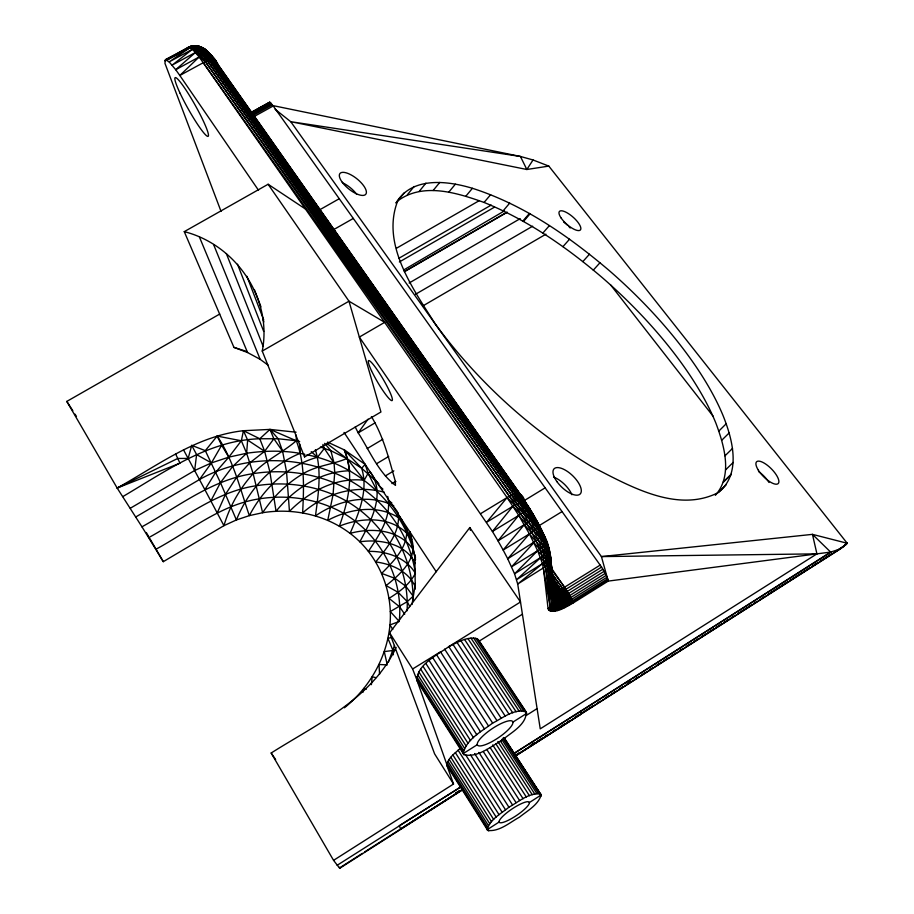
<?xml version="1.0" encoding="UTF-8"?>
<svg xmlns="http://www.w3.org/2000/svg" width="914" height="914" viewBox="0 0 914 914"><rect width="100%" height="100%" fill="white"/><g stroke="black" fill="none" stroke-linecap="round" stroke-linejoin="round"><path stroke-width="1.37" d="M221.039 211.385L164.943 63.294L165.434 59.73L188.535 47.22C200.189 41.416 210.334 53.458 216.172 62.083L520.614 494.703L529.812 508.71L541.728 530.223L541.716 534.553L537.992 539.591L507.716 558.785L514.571 573.821L517.712 584.035L540.243 728.846L816.922 553.861L812.455 534.359L601.423 556.592L290.743 121.688L275.125 109.314M415.287 589.107L414.842 556.98L409.655 531.56L410.706 535.124M413.094 600.372C413.665 549.942 380.841 502.003 334.364 482.912C308.829 472.264 280.438 469.362 253.155 473.646C211.454 479.679 177.807 507.076 141.944 526.807L117.163 488.042L66.802 401.417L219.748 314.039M407.073 610.849C409.94 561.504 378.613 513.268 333.073 494.543C308.966 484.443 282.163 481.678 256.4 485.722C215.921 491.606 183.508 518.649 148.639 537.649L141.944 526.807M344.429 707.79C369.679 687.545 386.93 657.303 389.947 624.936L399.235 621.451C404.159 573.661 375.334 525.299 330.857 507.076C308.452 497.65 283.523 495.045 259.565 498.804C220.514 504.539 189.518 531.183 155.791 549.325L148.639 537.649M553.039 587.668L555.392 591.141C555.324 597.55 554.078 605.045 548.069 608.61L548.629 610.026C556.729 613.945 565.732 606.656 572.861 603.183L608.21 581.098L830.632 552.079L840.126 549.051L847.198 543.247L548.811 166.097L533.045 159.973L520.42 156.454L272.338 105.476M327.543 442.09L344.327 449.894L361.67 468.242C368.616 490.43 358.779 513.2 350.085 533.388C378.042 554.444 393.226 590.216 389.947 624.936L392.792 629.438M602.897 569.182L567.377 591.324C565.206 600.155 558.842 608.37 549.897 610.94C555.838 606.382 557.506 597.185 553.164 590.981L554.124 591.198L554.352 593.072L554.352 602.086L552.17 606.53L548.629 610.026C558.431 608.198 564.235 598.339 566.04 589.21L601.572 567.091L606.29 575.352L608.21 581.098L601.423 556.592L816.922 553.861M604.165 571.296L568.634 593.449C564.601 595.402 559.437 599.573 554.878 597.242L549.965 552.844C544.87 531.388 532.051 512.263 519.895 494.051L214.87 61.261C210.334 55.148 205.433 47.562 197.458 46.008C207.181 47.951 212.379 57.171 217.818 64.483C212.539 56.268 205.661 46.797 195.162 45.7L198.978 46.283L206.141 51.447L217.166 63.169C214.413 55.788 205.684 52.829 199.172 56.965L175.705 69.704L169.147 61.901L165.434 59.73L187.758 48.362L188.535 47.22L194.442 46.088L196.716 45.986L203.331 48.568L209.5 55.548L518.809 493.686C531.183 512.971 545.178 532.702 550.342 555.301L554.878 597.242L554.352 602.086C559.814 604.828 565.972 599.847 570.804 597.505L606.29 575.352M540.745 794.14C529.217 792.187 518.569 801.955 508.915 807.222C501.192 813.643 489.767 819.332 487.231 829.672L487.756 830.438C499.375 831.934 509.795 822.394 519.46 817.162C527.252 810.809 538.163 805.143 541.157 794.974L504.368 738.158M175.705 454.132L179.978 463.192L117.163 488.042C157.494 465.649 196.122 435.921 243.455 430.711L247.637 440.08L246.631 453.253L253.155 473.646L262.626 512.72C293.006 507.807 325.407 514.696 350.085 533.388C371.815 527.389 399.738 529.366 413.277 549.817L415.459 559.048M268.19 365.212L260.182 359.351L247.557 352.53L233.938 347.377L184.262 231.642L268.11 184.262L348.988 301.197L380.944 411.986L304.568 456.92L304.773 454.269M378.819 483.597L361.67 468.242L346.829 458.577C332.468 464.598 316.552 465.557 303.014 473.738C286.688 483.403 273.058 496.919 262.626 512.72L249.351 515.622L236.395 519.952L223.93 525.664L204.907 489.721L215.75 472.161L228.82 457.137L241.353 440.765L243.455 430.711L269.984 429.409L278.164 438.754L282.609 451.299L286.562 471.875L289.441 511.337C308.818 491.709 335.895 477.005 364.195 480.261L368.091 473.303L370.25 472.012C386.199 493.766 370.81 521.414 359.819 541.808C380.007 538.86 405.679 543.384 415.379 563.527M304.568 456.92L262.238 351.067C272.692 298.295 235.618 244.655 184.262 231.642M844.787 544.778L847.198 543.247L812.455 534.359L830.632 552.079L581.087 711.069L580.31 714.679L514.536 756.689M371.392 684.666L372.169 676.828L375.997 677.64M130.302 508.253L194.659 470.527L196.601 454.589L191.746 445.381L188.135 458.428L204.907 489.721M552.205 583.875L556.923 590.832L554.832 599.687C559.791 602.189 565.4 597.665 569.788 595.528L605.308 573.375M412.054 604.462L415.379 583.406M396.173 647.386C371.701 699.13 316.918 724.048 271.172 753.01L333.564 860.348L453.527 784.018L434.607 753.867L389.604 632.831L469.819 527.549L520.5 601.983L448.797 646.632C438.023 654.538 414.967 665.712 417.344 681.364L446.866 764.515L488.727 830.895M269.184 103.133L269.961 102.368L273.217 105.978L601.572 567.091M546.149 541.579L549.223 549.051L550.342 555.301L554.501 598.784L549.702 560.236C543.75 535.878 529.206 514.593 515.679 493.857L211.522 60.507C205.376 54.931 198.772 48.431 190.112 47.517L169.147 61.901L192.454 49.276L196.761 47.814L201.217 47.928L207.592 55.137L517.393 493.617L529.594 508.824L538.186 523.311C538.769 528.338 532.816 531.297 529.389 533.913L503.146 550.034L507.716 558.785L529.389 533.913L518.729 515.37L507.076 497.559L199.172 56.965L192.454 49.276L188.535 47.22L166.896 60.084L192.214 46.614C200.852 48.179 207.307 54.806 213.305 60.724L517.393 493.617C530.474 513.668 544.538 534.244 550.251 557.791L554.581 596.419M397.681 201.011C380.898 244.369 413.117 288.915 435.258 323.99C477.337 381.355 531 430.231 592.021 466.791C629.072 485.563 676.657 513.737 718.267 492.6C741.642 473.978 732.742 439.897 723.305 416.19A217.509 83.711 42.3 0 0 608.998 270.361C568.417 235.915 523.539 204.69 472.424 188.295C447.197 180.664 411.574 176.368 395.956 203.102L404.491 192.557M715.342 495.331C733.017 475.463 724.254 445.678 716.016 423.468A216.858 84.648 42.3 0 0 602.337 277.696C566.737 247.271 527.664 220.137 484.077 202.451C457.183 192.888 423.011 181.977 397.681 200.966M552.353 580.984L558.671 590.25L556.683 598.019L553.05 603.32L553.45 604.394C559.505 607.399 566.292 601.903 571.638 599.31L607.102 577.168M460.096 748.497C455.103 753.307 447.312 758.129 447.003 765.704L487.756 830.438M552.662 577.877L560.59 589.439L558.111 597.95L555.198 602.726L551.725 605.354L552.17 606.53C558.877 609.821 566.36 603.766 572.267 600.886L607.696 578.756M463.924 754.667L463.261 753.57C466.06 739.243 481.872 731.36 492.646 723.088C502.677 718.187 514.742 707.847 526.293 712.109C526.327 725.202 510.458 732.868 501.58 740.603C490.338 746.784 477.405 758.026 463.924 754.667L416.567 680.107M362.881 692.378L363.886 688.413L366.183 689.339M412.237 541.122C416.864 560.213 399.304 574.917 386.108 585.6L398.15 592.329L407.278 601.629L409.746 606.656M394.517 645.433L388.347 662.319M551.85 568.782L568.634 593.449C566.063 601.526 559.756 608.301 551.827 611.329C557.426 606.393 558.351 597.299 554.124 591.198L562.613 588.41L600.19 565.092M217.224 512.96L225.541 494.223L236.623 477.268L249.888 462.77L264.637 451.288L273.857 438.754L269.984 429.409L259.782 438.754C208.358 440.285 165.354 471.578 122.773 496.622M568.634 593.449L569.788 595.528C566.886 602.497 561.139 608.004 554.352 611.18C560.248 605.091 559.117 594.923 553.793 588.833L555.392 591.141M210.848 500.918L220.468 482.649L232.613 466.54L246.631 453.253C265.734 450.511 285.351 450.202 304.293 454.189M262.238 351.067L348.988 301.197L384.691 322.322L359.339 337.083L492.429 531.457L529.594 508.824L534.176 516.056L533.011 518.227L526.498 523.299L497.993 540.814L503.146 550.034L524.27 524.705L543.213 545.692L550.342 555.301L554.227 594.077L553.45 591.838L554.512 594.854C558.762 597.048 563.607 593.152 567.377 591.324M135.798 516.958L199.492 479.542L211.431 462.918L221.645 445.232L217.155 436.081L205.307 450.659L220.468 482.649L236.395 519.952C248.162 490.658 270.693 465.169 300.318 453.287L299.792 444.135M199.492 479.542C281.363 433.282 400.355 474.903 415.39 573.307C409.701 584.389 399.327 591.929 389.01 598.373L399.601 606.77L404.719 614.242M569.788 595.528L570.804 597.505L568.542 601.126L561.756 607.799L557.414 610.506C563.915 602.075 558.237 590.73 552.113 583.897M533.045 159.973L526.841 169.49L290.743 121.688L520.42 156.454L526.841 169.49L548.811 166.097M189.861 47.471L190.626 46.317C200.92 45.186 208.369 54.68 214.87 61.261L529.594 508.824M368.079 419.149L358.197 432.859C369.633 450.671 378.362 472.435 395.476 485.391L395.214 480.89C388.953 458.874 383.457 436.332 371.404 416.59M194.659 470.527L211.431 462.918L228.82 457.137L246.631 453.253L241.353 440.765L217.155 436.081C233.367 459.902 240.016 488.693 249.351 515.622C263.518 488.43 287.556 465.5 317.546 457.217L324.321 448.42L322.928 444.421M570.804 597.505L571.638 599.31L568.851 602.897L560.899 609.318C566.383 599.413 558.02 588.536 552.262 581.018M407.358 194.773L414.099 186.467M419.229 191.357L425.913 183.154M433.133 190.512L439.771 182.412M448.774 192.157L455.366 184.171M465.854 196.19L472.424 188.295M484.077 202.451L490.635 194.659M503.18 210.803L509.715 203.102M522.865 221.062L529.412 213.453M523.505 221.451L530.051 213.853M542.87 233.07L549.44 225.552M562.955 246.643L569.536 239.194M582.858 261.587L589.473 254.195M593.266 270.19L599.904 262.832M361.67 468.242L365.2 464.403L344.327 449.894C354.758 474.777 348.051 501.946 339.345 526.213C363.121 516.296 396.585 515.942 412.1 539.888M571.638 599.31L572.267 600.886L564.715 607.673C568.234 596.431 557.986 586.411 552.57 577.911M718.678 431.237L726.024 423.936M721.763 440.24L729.166 432.916M725.008 455.8L732.514 448.431M725.59 469.876L733.199 462.438M723.465 481.758L731.166 474.263M723.385 482.158L731.097 474.663M718.324 492.383L726.139 484.808M608.073 580.082L572.69 602.189L568.748 605.605C569.125 592.501 557.129 582.778 551.382 572.29M155.791 549.325L163.286 561.676L223.93 525.664C229.654 506.356 239.617 488.567 253.155 473.646C265.528 460.039 282.575 452.716 296.296 440.754L299.643 441.519M533.753 515.782L534.176 516.056C538.997 529.777 559.482 551.188 542.482 563.641L517.712 584.035L545.521 566.566L549.702 560.236L550.251 557.791L529.389 533.913L537.649 550.719L542.482 563.641L550.548 608.427C557.94 612.026 566.177 605.365 572.69 602.189L572.267 600.886M188.718 47.688L190.626 46.317L194.556 48.351L205.41 61.695L511.612 495.194C525.756 516.936 540.974 539.214 547.303 564.681L553.05 603.32L548.708 562.556C542.55 537.558 527.618 515.702 513.737 494.383L209.569 60.587L201.983 50.727L196.716 45.986L192.865 45.803L190.855 46.911M487.231 829.672L499.147 822.006M529.343 802.572A18.006 3.953 -33.8 0 0 505.945 813.483A18.006 3.953 -33.8 0 0 507.419 820.703A18.006 3.953 -33.8 0 0 529.343 802.572L541.157 794.974L504.071 737.918M531.263 744.864L534.873 742.568M455.48 793.306L459.091 790.998L455.56 793.341M627.312 683.615L630.911 681.318M516.01 755.398L840.126 549.051M463.112 789.536L339.688 868.3L333.564 860.348M337.14 865.295L460.713 786.977L399.315 825.685L400.64 828.987L461.936 789.89L364.743 851.871M831.26 551.953L513.657 753.742M515.713 755.021L519.323 752.725M530.154 745.835L534.964 742.762M537.375 741.231L542.185 738.169M544.595 736.638L546.995 735.107M553.016 731.269L555.426 729.738M560.236 726.676L565.046 723.614M567.457 722.083L569.856 720.54M574.666 717.479L578.276 715.182M581.887 712.886L592.718 705.985M597.528 702.923L599.938 701.392M604.748 698.319L608.358 696.022M611.969 693.726L615.579 691.43M619.189 689.133L622.8 686.825M626.41 684.529L631.22 681.467M634.83 679.171L638.44 676.874M642.051 674.566L645.661 672.27M649.271 669.973L652.882 667.677M656.492 665.381L661.302 662.307M663.701 660.776L668.522 657.714M670.922 656.183L675.732 653.11M679.342 650.814L682.952 648.517M686.563 646.221L691.384 643.159M693.783 641.617L698.593 638.555M701.004 637.024L705.814 633.962M708.224 632.431L714.234 628.592M716.645 627.061L721.454 623.999M723.865 622.468L728.675 619.395M731.086 617.864L734.696 615.568M738.306 613.271L751.537 604.84M753.947 603.309L756.346 601.778M761.156 598.716L764.767 596.408M768.377 594.111L787.628 581.852M790.039 580.321L809.29 568.062M812.9 565.766L817.71 562.693M820.121 561.162L832.151 553.507M835.762 551.199L846.581 544.31M339.62 867.889L362.355 853.39M516.033 755.444L844.17 546.309M463.261 753.57L477.314 744.67M512.903 722.117A21.159 5.484 -33.8 0 0 485.163 733.942A21.159 5.484 -33.8 0 0 487.208 743.939A21.159 5.484 -33.8 0 0 512.903 722.117L526.807 713.308L477.359 638.829C467.397 635.973 457.48 642.485 448.797 646.632L496.896 720.506M526.384 715.388L537.089 708.601M513.679 753.582L581.087 711.069M522.408 614.219L479.119 641.171L477.359 638.829M463.124 752.131L416.338 678.519L412.614 668.991L440.479 651.808L488.442 725.853M539.077 525.676L562.076 511.566M524.705 500.312L545.167 487.825M480.821 513.542L507.076 497.559C513.634 493.549 522.043 490.247 524.647 501.009M385.388 475.908L393.831 470.859M395.636 481.392L391.992 483.586L395.796 481.735M376.694 463.638L388.701 456.463M367.188 448.568L382.772 439.303M375.026 422.885L358.197 432.859L355.203 426.964M403.737 269.961L504.528 210.814M566.04 589.21C562.43 590.97 557.791 594.694 553.724 592.58M422.782 305.984L545.909 234.19M415.573 294.239L532.668 226.192M404.274 271.595L506.505 212.391M409.129 283.009L520.226 218.629M398.744 258.376L491.195 205.09M399.361 261.964L494.508 207.135M404.868 271.447L507.339 212.185M396.482 248.242L479.256 200.646M332.73 230.145L353.307 218.435M320.003 209.626L339.265 198.715M251.956 112.628L270.213 102.551M252.321 112.913L270.578 102.825M251.327 113.816L270.807 103.054M253.064 113.69L271.344 103.602M253.247 113.907L271.527 103.808M252.824 115.564L272.338 104.79M253.704 116.764L273.217 105.978M251.042 112.491L269.516 102.242M250.287 113.039L269.744 102.299M250.505 113.108L269.961 102.368M254.606 110.994L261.884 106.984M264.306 105.636L269.162 102.962M520.614 494.703L520.957 495.628L216.172 62.083C212.368 59.296 207.17 60.667 203.331 62.678L179.818 75.474L175.705 69.704L195.505 52.452C205.182 46.568 213.922 56.405 217.818 64.483M164.783 60.815L167.205 59.501M173.249 56.234L178.081 53.606M181.715 51.641L187.758 48.362M117.163 488.042L177.75 458.462L188.135 458.428L183.52 449.871M846.261 543.636L847.198 543.247M391.843 637.424L387.924 638.349L393.066 650.722L393.386 654.79M395.488 650.151L384.257 651.602L386.999 663.564M197.687 46.957C203.925 45.94 208.7 52.429 211.922 56.851M243.455 430.711L259.782 438.754L278.164 438.754L296.296 440.754C305.105 463.684 303.791 488.796 302.637 512.88C324.847 493.411 355.512 484.374 384.303 492.235M387.296 664.889L378.99 664.489L379.573 674.258M296.09 432.219L269.984 429.409L296.296 440.754L296.159 435.064M192.865 45.803L196.761 47.814L199.778 50.933L207.512 60.998L513.737 494.383L527.984 509.761L538.426 524.213M203.628 49.207L204.999 49.459L210.917 55.103M306.944 454.795C356.083 464.301 398.824 501.66 413.277 549.817M233.938 347.377L247.408 351.684M393.74 505.728C368.216 493.126 338.02 500.312 315.467 515.896C318.335 494.131 321.957 471.167 315.376 449.745M320.426 447.049L330.857 450.716L346.829 458.577L326.686 443.324M191.746 445.381L205.307 450.659M202.839 48.339L204.999 49.459L211.145 56.062M199.675 46.705L204.999 49.459M196.601 454.589L211.431 462.918M247.637 440.08L264.637 451.288L269.881 471.841L276.039 511.28C294.034 488.979 320.311 471.441 349.696 470.779L347.411 458.954L344.327 449.894M268.11 184.262L305.619 209.135M402.297 520.374C380.704 503.5 350.416 508.184 327.76 520.352L333.073 494.543L334.718 472.367L334.078 463.067L330.857 450.716L324.63 443.324M206.553 51.184L211.054 55.788M391.843 502.951L389.672 501.363L397.213 511.406M205.284 49.584L209.592 54.474M382.955 489.127L379.858 486.545L375.14 479.622M311.228 451.676L317.546 457.217M537.535 522.625L545.795 540.471L540.882 529.16M399.235 621.451L390.301 611.546L407.278 601.629L413.185 596.179L405.679 586.08L394.928 578.345L381.652 573.409C393.728 561.082 409.758 545.578 406.17 526.67M212.676 57.331L214.687 60.233L212.608 57.696M415.39 573.307C405.713 557.232 386.302 551.028 368.399 551.371C378.933 535.353 392.152 516.581 387.719 496.416M347.411 458.954L364.195 480.261M610.541 284.837L713.206 416.35M551.999 570.313L564.681 587.199C563.035 596.099 558.443 607.81 548.069 608.61L543.419 568.12M551.736 573.661L562.613 588.41C561.036 595.711 558.134 604.988 550.045 607.125L545.521 566.566C539.054 540.802 523.676 518.272 509.361 496.268L205.41 61.695L199.172 56.965L179.818 75.474L258.513 190.261M552.284 578.036L560.59 589.439M552.901 582.229L558.671 590.25M519.895 494.051L529.629 508.847M553.644 586.217L556.923 590.832M534.199 516.57L522.717 501.466L515.679 493.857L209.569 60.587L197.607 51.515L192.454 49.276L172.106 65.134L195.505 52.452L207.512 60.998L511.612 495.194L526.635 510.56L542.151 531.502M203.331 62.678L509.361 496.268L531.845 519.323L545.258 538.22C546.104 543.567 541.842 548.08 537.649 550.719L511.566 566.806L533.89 542.676L549.702 560.236L553.975 601.115L548.708 562.556L537.649 550.719L514.571 573.821L542.676 556.249L547.063 550.445L547.897 546.184L535.261 529.446L512.925 506.219L486.636 522.26L507.076 497.559C522.545 513.314 543.099 528.338 549.143 550.491M273.857 438.754L282.609 451.299M271.172 753.01L275.64 759.534M447.003 765.704L453.527 784.018M324.321 448.42L334.078 463.067M344.03 432.413L436.241 571.73M478.502 639.823L526.293 712.109M475.703 638.189L523.676 710.818M473.555 637.949L521.608 710.749M470.961 638.086L519.072 711.058M467.968 638.623L516.113 711.766M464.598 639.537L512.765 712.84M460.942 640.817L509.109 714.291M457.034 642.451L505.202 716.062M452.967 644.404L501.101 718.153M503.454 737.518L539.888 793.603M504.094 739.152L506.402 742.705M509.486 747.458L511.806 751.011M514.114 754.576L516.433 758.14M519.518 762.882L521.825 766.446M524.91 771.188L526.453 773.564M529.537 778.305L531.08 780.682M534.93 786.611L536.472 788.988M538.015 791.364L541.099 796.105M502.871 738.386L538.586 793.386M444.604 649.123L492.646 723.088M501.752 739.403L536.861 793.501M500.358 740.9L534.736 793.935M497.844 741.54L532.256 794.689M495.788 743.688L529.446 795.74M436.469 654.641L484.34 728.755M66.802 401.417L72.823 410.706M492.715 744.933L526.373 797.088M432.665 657.589L480.444 731.726M490.19 747.652L523.082 798.71M486.739 749.423L519.62 800.561M429.134 660.571L476.8 734.73M483.209 751.422L516.067 802.629M425.935 663.564L473.486 737.701M478.89 752.405L512.48 804.857M423.125 666.489L470.55 740.591M474.606 753.524L508.915 807.222M420.76 669.299L468.048 743.345M418.875 671.961L466.037 745.927M470.436 754.747L505.442 809.678M417.492 674.406L464.529 748.269M75.005 414.145L76.468 416.43M389.604 632.831L412.614 668.991M416.635 676.6L463.558 750.348M465.66 754.838L502.129 812.18M418.635 682.255L420.92 685.854M423.216 689.453L426.255 694.252M427.786 696.651L430.837 701.438M432.356 703.837L435.407 708.636M436.926 711.035L439.977 715.833M441.508 718.221L452.933 736.216M455.218 739.803L458.268 744.602M459.799 747.001L462.85 751.799M458.085 750.154L499.021 814.671M455.332 752.622L496.188 817.127M452.91 755.01L493.674 819.481M450.853 757.283L491.526 821.72M449.197 759.408L489.778 823.777M447.974 761.351L488.453 825.628M447.186 763.053L487.585 827.25M221.645 445.232L228.82 457.137M146.32 532.531L148.445 536.175M149.85 538.597L163.286 561.676M399.532 516.25L411.437 538.643M415.287 586.914C408.775 571.33 391.546 563.961 375.723 561.95C386.805 548.08 401.052 531.571 398.138 512.56M377.356 491.412L368.091 473.303L365.2 464.403M199.481 237.16L247.557 352.53M213.579 244.506L260.182 359.351M226.329 253.566L263.198 346.486M237.503 264.215L263.7 331.416M259.782 438.754L264.637 451.288M246.917 276.302L263.712 319.911M262.889 319.226L263.906 321.877M254.378 289.635L260.958 306.853M409.598 533.228L411.597 538.552M544.664 536.587L545.258 538.22M415.539 559.688L414.842 556.98L415.322 559.734M409.655 531.56L411.677 539.523M469.819 527.549L470.402 530.326M414.979 554.775L415.504 557.483M572.69 602.189L572.861 603.183M339.517 867.272L339.688 868.3M525.322 502.06L523.928 501.215L521.197 501.98L512.925 506.219L492.429 531.457L497.993 540.814L518.729 515.37C529.08 529.137 548.583 540.06 550.468 558.408M549.725 555.998L550.011 558.762M550.719 565.652L551.016 568.405M551.588 573.923L551.873 576.677M552.444 582.195L552.73 584.949M550.719 561.196L551.336 568.165M551.588 570.942L552.079 576.517M552.456 580.698L552.821 584.88M342.601 182.8A16.498 6.581 38.8 0 1 356.689 194.339M553.656 477.085A18.074 7.998 44 0 1 571.924 494.737M563.607 222.011A13.95 4.81 41.4 0 1 567.754 225.45M569.022 226.718A13.95 4.81 41.4 0 1 570.199 227.997M758.529 471.498A15.298 5.575 45.2 0 1 769.017 482.478M540.54 557.78L516.639 579.625L542.482 563.641L545.521 566.566L551.725 605.354L547.303 564.681L540.54 557.78M557.026 481.758L555.803 479.93A18.131 7.906 43.9 0 1 564.852 469.876A18.131 7.906 43.9 0 1 580.607 493.469A18.131 7.906 43.9 0 1 557.026 481.758M342.19 182.183A16.555 6.501 38.8 0 0 365.394 194.648A16.555 6.501 38.8 0 0 351.01 174.86A16.555 6.501 38.8 0 0 342.19 182.183M561.219 218.149A13.996 4.753 41.4 0 0 580.024 230.259A13.996 4.753 41.4 0 0 568.485 213.648A13.996 4.753 41.4 0 0 561.219 218.149M758.277 470.07A15.344 5.518 45.2 0 0 778.031 483.7A15.344 5.518 45.2 0 0 765.909 464.209A15.344 5.518 45.2 0 0 758.277 470.07M180.149 93.365A33.647 3.942 60.7 0 0 208.015 136.369A33.647 3.942 60.7 0 0 186.776 91.229A33.647 3.942 60.7 0 0 180.149 93.365M371.495 370.707A23.181 3.13 59.5 0 0 391.877 400.64A23.181 3.13 59.5 0 0 377.631 370.467A23.181 3.13 59.5 0 0 371.495 370.707"/></g></svg>
